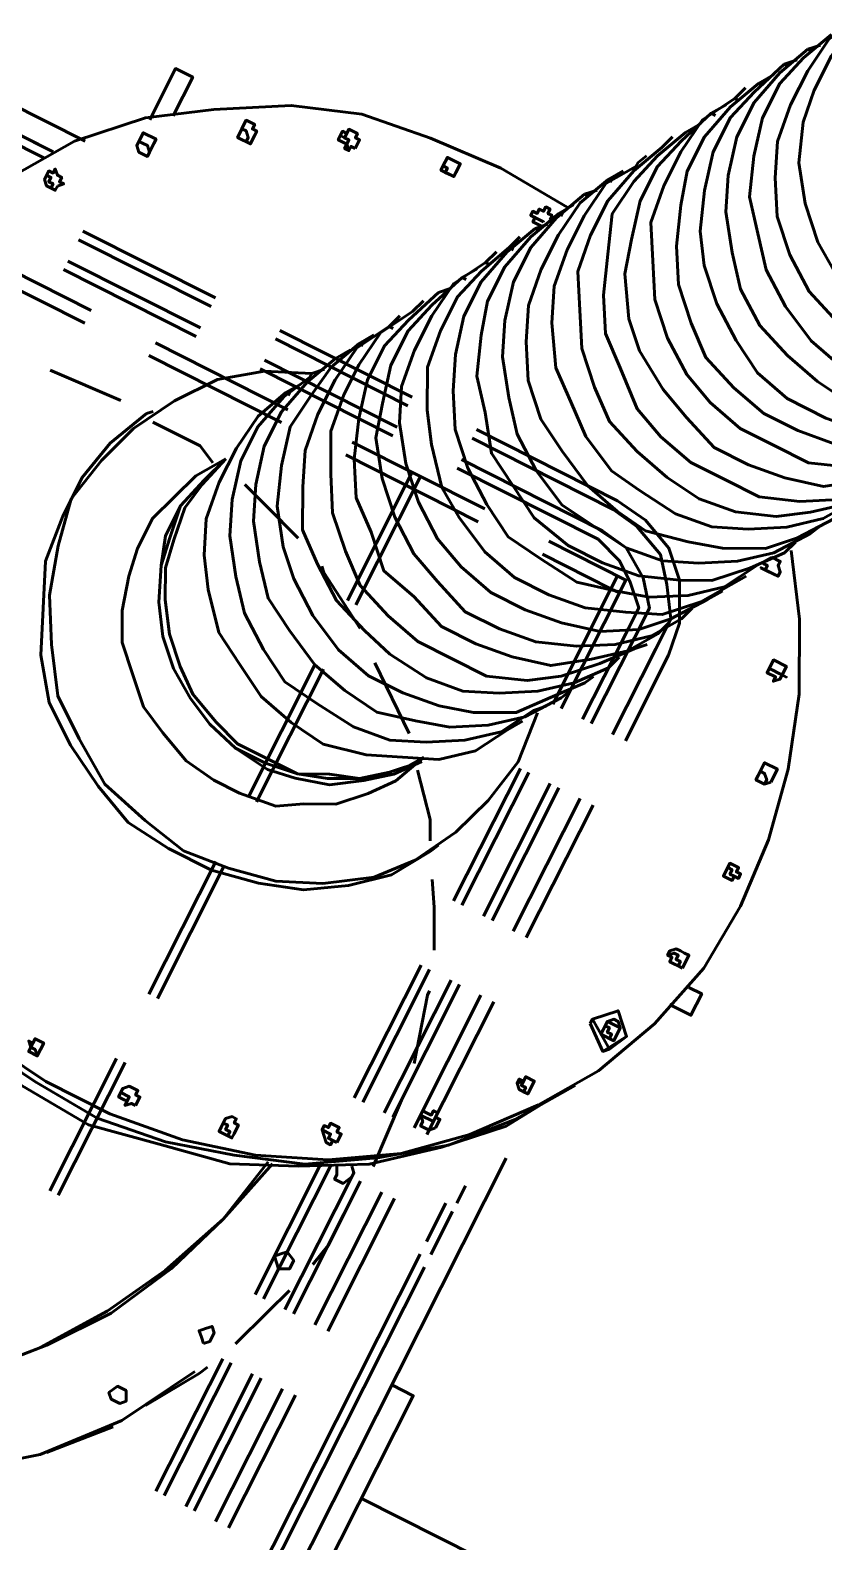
# Model space of a CAD drawing. Header units: metres. Extents: x 0 to 547597, y 0 to 1844684.
# Drawn here: x 543453.142 to 543453.826, y 1844574.697 to 1844576.001 of the extents above; entities that cross this region are included whole.
import ezdxf

# ---------------------------------------------------------------- set-up
doc = ezdxf.new("R2010")
doc.units = ezdxf.units.M
doc.layers.add('5_Thep', color=4, linetype='Continuous')
doc.layers.add('giai đoạn này', color=10, linetype='Continuous', lineweight=60)

# ---------------------------------------------------------------- blocks, each defined once
blk = doc.blocks.new('MBA220-MB')
at = {"color": 1}
for points in [[(-1339.1, 1458.9), (-1388.7, 1458.9), (-1388.7, 1310.1)], [(-2570.7, 1434.1), (-2545.9, 1413.5), (-2521.1, 1388.7), (-2508.7, 1363.9), (-2496.3, 1330.8), (-2492.2, 1297.7), (-2492.2, 1264.7), (-2500.4, 1227.5), (-2517, 1198.6), (-2533.5, 1173.8), (-2558.3, 1149), (-2587.2, 1128.3), (-2620.3, 1115.9), (-2649.2, 1111.8), (-2682.3, 1111.8), (-2715.3, 1115.9), (-2744.3, 1132.4)], [(-2550, 1421.7), (-2521.1, 1401.1), (-2500.4, 1376.3), (-2483.9, 1347.3), (-2475.6, 1318.4), (-2467.4, 1285.3), (-2471.5, 1252.3), (-2479.8, 1219.2), (-2492.2, 1186.2), (-2512.8, 1157.2), (-2537.6, 1132.4), (-2566.6, 1115.9), (-2595.5, 1103.5), (-2628.6, 1099.4), (-2661.6, 1099.4), (-2694.7, 1103.5), (-2723.6, 1115.9)], [(-2525.2, 1409.3), (-2500.4, 1388.7), (-2475.6, 1363.9), (-2463.2, 1334.9), (-2450.8, 1301.9), (-2446.7, 1272.9), (-2446.7, 1239.9), (-2455, 1206.8), (-2471.5, 1173.8), (-2492.2, 1144.8), (-2517, 1124.2), (-2541.8, 1103.5), (-2574.8, 1091.1), (-2607.9, 1082.8), (-2641, 1082.8), (-2669.9, 1091.1), (-2698.8, 1103.5)], [(-2504.6, 1396.9), (-2475.6, 1376.3), (-2455, 1351.5), (-2438.4, 1326.7), (-2430.2, 1293.6), (-2421.9, 1260.5), (-2426, 1227.5), (-2434.3, 1194.4), (-2446.7, 1161.4), (-2467.4, 1132.4), (-2492.2, 1111.8), (-2521.1, 1091.1), (-2550, 1078.7), (-2583.1, 1070.4), (-2616.2, 1070.4), (-2649.2, 1078.7), (-2678.2, 1091.1)], [(-2479.8, 1380.4), (-2455, 1363.9), (-2434.3, 1339.1), (-2417.8, 1310.1), (-2405.4, 1281.2), (-2401.2, 1248.2), (-2401.2, 1211), (-2409.5, 1177.9), (-2426, 1149), (-2446.7, 1120), (-2471.5, 1095.2), (-2496.3, 1078.7), (-2529.4, 1066.3), (-2562.4, 1058), (-2595.5, 1058), (-2624.4, 1066.3), (-2657.5, 1078.7)], [(-1644.9, 715), (-1616, 777), (-1595.3, 839), (-1587.1, 905.1), (-1587.1, 967.1), (-1595.3, 1033.2), (-1611.8, 1095.2), (-1636.6, 1153.1), (-1669.7, 1206.8), (-1711, 1252.3), (-1760.6, 1293.6), (-1810.2, 1326.7), (-1868.1, 1351.5), (-1930.1, 1368), (-1992.1, 1372.1), (-2054.1, 1368), (-2116.1, 1355.6), (-2178.1, 1334.9), (-2235.9, 1306), (-2285.5, 1272.9)], [(-1888.8, 1355.6), (-1888.8, 1376.3), (-1909.4, 1376.3), (-1909.4, 1363.9)], [(-2459.1, 1368), (-2434.3, 1351.5), (-2409.5, 1326.7), (-2393, 1297.7), (-2384.7, 1264.7), (-2380.6, 1231.6), (-2380.6, 1198.6), (-2388.8, 1165.5), (-2401.2, 1132.4), (-2421.9, 1107.6), (-2446.7, 1082.8), (-2475.6, 1066.3), (-2508.7, 1053.9), (-2537.6, 1045.6), (-2570.7, 1045.6), (-2603.8, 1053.9), (-2632.7, 1066.3)], [(-2012.7, 1355.6), (-2012.7, 1359.7), (-2016.9, 1359.7), (-2016.9, 1355.6), (-2021, 1355.6), (-2021, 1347.3), (-2016.9, 1347.3), (-2012.7, 1347.3), (-2008.6, 1347.3), (-2008.6, 1355.6), (-2012.7, 1355.6)], [(-2438.4, 1355.6), (-2409.5, 1334.9), (-2388.8, 1314.3), (-2372.3, 1285.3), (-2359.9, 1252.3), (-2359.9, 1219.2), (-2359.9, 1186.2), (-2368.2, 1153.1), (-2380.6, 1124.2), (-2401.2, 1095.2), (-2426, 1070.4), (-2455, 1053.9), (-2483.9, 1037.4), (-2517, 1033.2), (-2550, 1033.2), (-2583.1, 1037.4), (-2612, 1053.9)], [(-2413.6, 1343.2), (-2388.8, 1326.7), (-2368.2, 1301.9), (-2347.5, 1272.9), (-2339.2, 1239.9), (-2335.1, 1206.8), (-2335.1, 1173.8), (-2347.5, 1140.7), (-2359.9, 1111.8), (-2380.6, 1078.7), (-2401.2, 1058), (-2434.3, 1037.4), (-2463.2, 1029.1), (-2496.3, 1020.8), (-2529.4, 1020.8), (-2558.3, 1029.1), (-2591.4, 1041.5)], [(-2099.5, 1347.3), (-2103.7, 1347.3), (-2103.7, 1347.3), (-2107.8, 1347.3), (-2111.9, 1347.3), (-2111.9, 1334.9), (-2107.8, 1334.9), (-2107.8, 1334.9), (-2099.5, 1334.9), (-2099.5, 1334.9), (-2095.4, 1334.9), (-2095.4, 1343.2), (-2099.5, 1347.3)], [(-2095.4, 1343.2), (-2099.5, 1343.2), (-2103.7, 1339.1), (-2103.7, 1334.9)], [(-2095.4, 1343.2), (-2099.5, 1343.2), (-2103.7, 1339.1), (-2103.7, 1334.9)], [(-2008.6, 1355.6), (-2012.7, 1355.6), (-2012.7, 1351.5), (-2016.9, 1351.5), (-2016.9, 1347.3)], [(-2008.6, 1355.6), (-2012.7, 1355.6), (-2012.7, 1351.5), (-2016.9, 1351.5), (-2016.9, 1347.3)], [(-1921.8, 1351.5), (-1934.2, 1351.5), (-1934.2, 1347.3), (-1934.2, 1343.2), (-1934.2, 1339.1), (-1930.1, 1334.9), (-1926, 1334.9), (-1926, 1339.1), (-1921.8, 1339.1), (-1921.8, 1343.2), (-1921.8, 1343.2), (-1921.8, 1347.3), (-1921.8, 1347.3), (-1921.8, 1351.5)], [(-1921.8, 1347.3), (-1921.8, 1347.3), (-1926, 1347.3), (-1926, 1343.2), (-1930.1, 1343.2), (-1930.1, 1339.1), (-1926, 1334.9)], [(-1921.8, 1347.3), (-1921.8, 1347.3), (-1926, 1347.3), (-1926, 1343.2), (-1930.1, 1343.2), (-1930.1, 1339.1), (-1926, 1334.9)], [(-2393, 1330.8), (-2368.2, 1314.3), (-2343.4, 1289.5), (-2326.8, 1260.5), (-2314.5, 1227.5), (-2314.5, 1194.4), (-2314.5, 1161.4), (-2322.7, 1128.3), (-2335.1, 1099.4), (-2359.9, 1070.4), (-2380.6, 1045.6), (-2409.5, 1029.1), (-2442.6, 1016.7), (-2475.6, 1004.3), (-2508.7, 1008.4), (-2537.6, 1016.7), (-2566.6, 1029.1)], [(-1826.8, 1322.5), (-1830.9, 1326.7), (-1847.4, 1334.9), (-1864, 1318.4), (-1847.4, 1301.9)], [(-1847.4, 1334.9), (-1826.8, 1322.5), (-1843.3, 1301.9)], [(-2368.2, 1318.4), (-2343.4, 1297.7), (-2322.7, 1272.9), (-2306.2, 1248.2), (-2293.8, 1215.1), (-2289.7, 1182), (-2293.8, 1149), (-2302.1, 1115.9), (-2314.5, 1082.8), (-2335.1, 1058), (-2359.9, 1033.2), (-2388.8, 1016.7), (-2417.8, 1000.2), (-2450.8, 996), (-2483.9, 996), (-2517, 1004.3), (-2545.9, 1016.7)], [(-2186.3, 1314.3), (-2186.3, 1318.4), (-2186.3, 1318.4), (-2186.3, 1314.3), (-2194.6, 1314.3), (-2194.6, 1301.9), (-2182.2, 1301.9), (-2182.2, 1310.1), (-2178.1, 1310.1), (-2182.2, 1314.3), (-2182.2, 1314.3), (-2186.3, 1314.3)], [(-1847.4, 1314.3), (-1843.3, 1314.3), (-1843.3, 1314.3), (-1839.2, 1314.3), (-1839.2, 1326.7), (-1843.3, 1326.7), (-1843.3, 1326.7), (-1847.4, 1326.7), (-1851.6, 1326.7), (-1855.7, 1322.5), (-1855.7, 1318.4), (-1851.6, 1314.3), (-1851.6, 1314.3)], [(-1843.3, 1326.7), (-1847.4, 1326.7), (-1847.4, 1326.7), (-1851.6, 1326.7), (-1851.6, 1314.3), (-1847.4, 1314.3)], [(-1843.3, 1326.7), (-1847.4, 1326.7), (-1847.4, 1326.7), (-1851.6, 1326.7), (-1851.6, 1314.3), (-1847.4, 1314.3), (-1851.6, 1314.3)], [(-1830.9, 1326.7), (-1847.4, 1301.9), (-1843.3, 1301.9)], [(-1839.2, 1322.5), (-1843.3, 1322.5), (-1843.3, 1318.4), (-1847.4, 1318.4), (-1847.4, 1314.3)], [(-1839.2, 1322.5), (-1843.3, 1322.5), (-1843.3, 1318.4), (-1847.4, 1318.4), (-1847.4, 1314.3)], [(-2182.2, 1314.3), (-2186.3, 1314.3), (-2186.3, 1310.1), (-2186.3, 1306), (-2186.3, 1301.9)], [(-2182.2, 1314.3), (-2186.3, 1314.3), (-2186.3, 1310.1), (-2186.3, 1306), (-2186.3, 1301.9)], [(-1636.6, 710.9), (-1607.7, 772.9), (-1591.2, 830.7), (-1582.9, 896.8), (-1578.8, 958.8), (-1587.1, 1020.8), (-1603.6, 1078.7), (-1624.2, 1136.6), (-1657.3, 1190.3), (-1694.5, 1239.9), (-1740, 1281.2), (-1789.6, 1314.3)], [(-1636.6, 710.9), (-1607.7, 772.9), (-1591.2, 830.7), (-1582.9, 896.8), (-1578.8, 958.8), (-1587.1, 1020.8), (-1603.6, 1078.7), (-1624.2, 1136.6), (-1657.3, 1190.3), (-1694.5, 1239.9), (-1740, 1281.2), (-1789.6, 1314.3)], [(-1628.4, 706.7), (-1603.6, 768.7), (-1582.9, 826.6), (-1574.7, 888.6), (-1570.5, 954.7), (-1582.9, 1016.7), (-1595.3, 1078.7), (-1620.1, 1132.4), (-1649, 1186.2), (-1690.4, 1235.8), (-1731.7, 1277.1), (-1785.4, 1310.1)], [(-1070.4, 1293.6), (-1070.4, 1310.1), (-1487.9, 1310.1), (-1487.9, 1289.5)], [(-2347.5, 1301.9), (-2322.7, 1285.3), (-2302.1, 1260.5), (-2285.5, 1231.6), (-2273.1, 1202.7), (-2269, 1169.6), (-2273.1, 1132.4), (-2277.3, 1103.5), (-2293.8, 1070.4), (-2314.5, 1045.6), (-2335.1, 1020.8), (-2368.2, 1000.2), (-2397.1, 987.8), (-2430.2, 983.6), (-2463.2, 983.6), (-2496.3, 987.8), (-2521.1, 1004.3)], [(-2326.8, 1293.6), (-2297.9, 1272.9), (-2277.3, 1252.3), (-2260.7, 1219.2), (-2252.5, 1190.3), (-2244.2, 1153.1), (-2248.3, 1124.2), (-2256.6, 1091.1), (-2273.1, 1058), (-2289.7, 1029.1), (-2314.5, 1004.3), (-2343.4, 987.8), (-2372.3, 975.4), (-2405.4, 971.2), (-2438.4, 971.2), (-2471.5, 975.4), (-2500.4, 987.8)], [(-2306.2, 1281.2), (-2277.3, 1260.5), (-2256.6, 1235.8), (-2240.1, 1206.8), (-2227.7, 1177.9), (-2223.5, 1144.8), (-2227.7, 1111.8), (-2231.8, 1078.7), (-2248.3, 1045.6), (-2269, 1016.7), (-2293.8, 996), (-2322.7, 975.4), (-2351.6, 963), (-2384.7, 954.7), (-2417.8, 954.7), (-2450.8, 963), (-2479.8, 975.4)], [(-2314.5, 1285.3), (-2306.2, 1281.2)], [(-1764.8, 1281.2), (-1773, 1281.2), (-1773, 1281.2), (-1777.2, 1281.2), (-1777.2, 1272.9), (-1773, 1272.9), (-1773, 1268.8), (-1768.9, 1268.8), (-1764.8, 1272.9), (-1764.8, 1272.9), (-1764.8, 1272.9), (-1764.8, 1281.2), (-1764.8, 1281.2), (-1764.8, 1281.2)], [(-1764.8, 1281.2), (-1764.8, 1281.2), (-1764.8, 1277.1), (-1768.9, 1277.1), (-1768.9, 1272.9), (-1773, 1272.9), (-1773, 1272.9), (-1768.9, 1268.8)], [(-1764.8, 1281.2), (-1764.8, 1281.2), (-1764.8, 1277.1), (-1768.9, 1277.1), (-1768.9, 1272.9), (-1773, 1272.9), (-1773, 1272.9), (-1768.9, 1268.8)], [(-1706.9, 1289.5), (-380.2, 1289.5)], [(-2281.4, 1268.8), (-2256.6, 1248.2), (-2231.8, 1223.4), (-2219.4, 1198.6), (-2207, 1165.5), (-2202.9, 1132.4), (-2202.9, 1099.4), (-2211.1, 1062.2), (-2227.7, 1033.2), (-2244.2, 1004.3), (-2273.1, 983.6), (-2297.9, 963), (-2331, 950.6), (-2359.9, 942.3), (-2393, 942.3), (-2426, 950.6), (-2455, 963)], [(-2293.8, 1272.9), (-2281.4, 1268.8)], [(-2260.7, 1256.4), (-2260.7, 1256.4), (-2260.7, 1268.8), (-2260.7, 1268.8), (-2260.7, 1272.9), (-2264.9, 1272.9), (-2269, 1268.8), (-2273.1, 1268.8), (-2273.1, 1260.5)], [(-1653.2, 1268.8), (-1669.7, 1268.8)], [(-1603.6, 1268.8), (-1644.9, 1268.8)], [(-388.5, 1268.8), (-1591.2, 1268.8)], [(-2260.7, 1252.3), (-2231.8, 1235.8), (-2211.1, 1211), (-2194.6, 1182), (-2186.3, 1153.1), (-2178.1, 1120), (-2182.2, 1082.8), (-2186.3, 1049.8), (-2202.9, 1020.8), (-2223.5, 991.9), (-2248.3, 967.1), (-2277.3, 950.6), (-2306.2, 938.2), (-2339.2, 929.9), (-2372.3, 929.9), (-2405.4, 938.2), (-2434.3, 950.6)], [(-2273.1, 1260.5), (-2260.7, 1252.3)], [(-2260.7, 1264.7), (-2260.7, 1264.7), (-2260.7, 1260.5), (-2264.9, 1260.5), (-2264.9, 1256.4)], [(-2260.7, 1264.7), (-2260.7, 1264.7), (-2260.7, 1260.5), (-2264.9, 1260.5), (-2264.9, 1256.4)], [(-1649, 1260.5), (-1611.8, 1260.5)], [(-1599.5, 1260.5), (-392.6, 1260.5)], [(-2235.9, 1239.9), (-2211.1, 1223.4), (-2186.3, 1198.6), (-2173.9, 1169.6), (-2161.5, 1136.6), (-2157.4, 1103.5), (-2157.4, 1070.4), (-2165.7, 1037.4), (-2182.2, 1004.3), (-2198.7, 979.5), (-2227.7, 954.7), (-2252.5, 938.2), (-2285.5, 921.6), (-2318.6, 917.5), (-2351.6, 917.5), (-2380.6, 925.8), (-2409.5, 938.2)], [(-2248.3, 1248.2), (-2235.9, 1239.9)], [(-2215.3, 1227.5), (-2186.3, 1206.8), (-2165.7, 1186.2), (-2149.1, 1157.2), (-2140.9, 1124.2), (-2136.7, 1091.1), (-2136.7, 1058), (-2145, 1025), (-2157.4, 996), (-2178.1, 967.1), (-2202.9, 942.3), (-2231.8, 921.6), (-2260.7, 909.2), (-2293.8, 905.1), (-2326.8, 905.1), (-2359.9, 909.2), (-2388.8, 925.8)], [(-2227.7, 1235.8), (-2215.3, 1227.5)], [(-2190.5, 1215.1), (-2165.7, 1198.6), (-2145, 1173.8), (-2128.5, 1144.8), (-2116.1, 1111.8), (-2111.9, 1078.7), (-2111.9, 1045.6), (-2124.3, 1012.6), (-2136.7, 983.6), (-2157.4, 954.7), (-2182.2, 929.9), (-2211.1, 909.2), (-2240.1, 901), (-2273.1, 892.7), (-2306.2, 892.7), (-2335.1, 901), (-2368.2, 913.4)], [(-2157.4, 1219.2), (-2186.3, 1215.1), (-2219.4, 1198.6), (-2240.1, 1177.9), (-2252.5, 1149), (-2256.6, 1120)], [(-2202.9, 1219.2), (-2190.5, 1215.1)], [(-2074.7, 1219.2), (-2157.4, 1219.2)], [(-1884.6, 1219.2), (-2012.7, 1219.2)], [(-1694.5, 1219.2), (-1822.6, 1219.2)], [(-1702.8, 1223.4), (-1711, 1223.4), (-1711, 1219.2), (-1715.2, 1219.2), (-1715.2, 1215.1), (-1711, 1215.1), (-1711, 1211), (-1711, 1211), (-1711, 1206.8), (-1706.9, 1206.8), (-1702.8, 1211), (-1698.6, 1211), (-1698.6, 1219.2), (-1702.8, 1223.4)], [(-1698.6, 1219.2), (-1702.8, 1219.2), (-1702.8, 1219.2), (-1706.9, 1219.2), (-1706.9, 1206.8)], [(-1698.6, 1219.2), (-1702.8, 1219.2), (-1702.8, 1219.2), (-1706.9, 1219.2), (-1706.9, 1206.8)], [(-1504.4, 1219.2), (-1632.5, 1219.2)], [(-1314.3, 1219.2), (-1442.4, 1219.2)], [(-2169.8, 1202.7), (-2145, 1186.2), (-2124.3, 1161.4), (-2103.7, 1132.4), (-2095.4, 1099.4), (-2091.3, 1066.3), (-2091.3, 1033.2), (-2103.7, 1000.2), (-2111.9, 967.1), (-2136.7, 942.3), (-2157.4, 917.5), (-2186.3, 901), (-2219.4, 888.6), (-2252.5, 880.3), (-2285.5, 880.3), (-2314.5, 888.6), (-2347.5, 901)], [(-2157.4, 1206.8), (-2186.3, 1206.8), (-2211.1, 1190.3), (-2231.8, 1173.8), (-2244.2, 1144.8), (-2248.3, 1120)], [(-2182.2, 1206.8), (-2169.8, 1202.7)], [(-2074.7, 1206.8), (-2157.4, 1206.8)], [(-1884.6, 1206.8), (-2012.7, 1206.8)], [(-1694.5, 1206.8), (-1822.6, 1206.8)], [(-1504.4, 1206.8), (-1632.5, 1206.8)], [(-1314.3, 1206.8), (-1442.4, 1206.8)], [(-2149.1, 1190.3), (-2124.3, 1169.6), (-2099.5, 1144.8), (-2083, 1120), (-2070.6, 1087), (-2070.6, 1053.9), (-2070.6, 1020.8), (-2078.9, 987.8), (-2091.3, 954.7), (-2111.9, 929.9), (-2136.7, 905.1), (-2165.7, 888.6), (-2198.7, 872.1), (-2231.8, 867.9), (-2260.7, 867.9), (-2293.8, 872.1), (-2322.7, 888.6)], [(-2157.4, 1198.6), (-2149.1, 1190.3)], [(-1649, 1190.3), (-1711, 1186.2)], [(-2124.3, 1177.9), (-2099.5, 1157.2), (-2078.9, 1132.4), (-2062.3, 1103.5), (-2049.9, 1074.6), (-2045.8, 1041.5), (-2049.9, 1004.3), (-2058.2, 975.4), (-2070.6, 942.3), (-2091.3, 913.4), (-2111.9, 888.6), (-2145, 872.1), (-2173.9, 859.7), (-2207, 855.5), (-2240.1, 855.5), (-2273.1, 859.7), (-2302.1, 876.2)], [(-2157.4, 1186.2), (-2186.3, 1186.2), (-2207, 1169.6), (-2223.5, 1144.8), (-2227.7, 1120)], [(-2157.4, 1177.9), (-2182.2, 1177.9), (-2198.7, 1161.4), (-2211.1, 1144.8), (-2219.4, 1120)], [(-2074.7, 1186.2), (-2157.4, 1186.2)], [(-2074.7, 1177.9), (-2157.4, 1177.9)], [(-2136.7, 1182), (-2124.3, 1177.9)], [(-1884.6, 1186.2), (-2012.7, 1186.2)], [(-1884.6, 1177.9), (-2012.7, 1177.9)], [(-1694.5, 1186.2), (-1822.6, 1186.2)], [(-1694.5, 1177.9), (-1822.6, 1177.9)], [(-1744.1, 1182), (-1802, 1165.5), (-1806.1, 1165.5)], [(-1636.6, 1161.4), (-1628.4, 1165.5), (-1624.2, 1165.5), (-1624.2, 1173.8), (-1632.5, 1177.9), (-1636.6, 1177.9), (-1640.8, 1173.8)], [(-1504.4, 1186.2), (-1632.5, 1186.2)], [(-1504.4, 1177.9), (-1632.5, 1177.9)], [(-1549.9, 1182), (-1570.5, 1186.2), (-1616, 1186.2)], [(-1458.9, 1153.1), (-1496.1, 1165.5), (-1520.9, 1173.8)], [(-1314.3, 1186.2), (-1442.4, 1186.2)], [(-1314.3, 1177.9), (-1442.4, 1177.9)], [(-2103.7, 1165.5), (-2078.9, 1144.8), (-2054.1, 1124.2), (-2037.5, 1091.1), (-2029.3, 1062.2), (-2025.1, 1029.1), (-2025.1, 996), (-2033.4, 963), (-2049.9, 929.9), (-2070.6, 901), (-2091.3, 880.3), (-2120.2, 859.7), (-2153.3, 847.3), (-2186.3, 839), (-2219.4, 843.1), (-2248.3, 847.3), (-2277.3, 859.7)], [(-2111.9, 1169.6), (-2103.7, 1165.5)], [(-1533.3, 1157.2), (-1537.5, 1165.5), (-1545.7, 1165.5), (-1549.9, 1157.2), (-1545.7, 1153.1), (-1541.6, 1149), (-1537.5, 1153.1), (-1533.3, 1157.2)], [(-2083, 1153.1), (-2054.1, 1132.4), (-2033.4, 1107.6), (-2016.9, 1078.7), (-2008.6, 1049.8), (-2000.3, 1016.7), (-2004.5, 983.6), (-2012.7, 950.6), (-2029.3, 917.5), (-2045.8, 888.6), (-2070.6, 867.9), (-2099.5, 847.3), (-2128.5, 834.9), (-2161.5, 826.6), (-2194.6, 826.6), (-2227.7, 834.9), (-2256.6, 847.3)], [(-2198.7, 1082.8), (-2198.7, 1157.2), (-2074.7, 1157.2)], [(-2198.7, 1149), (-2186.3, 1149), (-2186.3, 1082.8)], [(-2186.3, 1157.2), (-2186.3, 1149), (-2186.3, 1149)], [(-2074.7, 1149), (-2186.3, 1149)], [(-2091.3, 1157.2), (-2083, 1153.1)], [(-2012.7, 1157.2), (-1884.6, 1157.2)], [(-1884.6, 1149), (-2012.7, 1149)], [(-1839.2, 1153.1), (-1872.2, 1136.6), (-1892.9, 1124.2)], [(-1822.6, 1157.2), (-1694.5, 1157.2)], [(-1694.5, 1149), (-1822.6, 1149)], [(-1653.2, 1153.1), (-1661.4, 1153.1), (-1661.4, 1149), (-1665.6, 1149), (-1665.6, 1140.7), (-1661.4, 1140.7), (-1661.4, 1136.6), (-1657.3, 1136.6), (-1653.2, 1140.7), (-1649, 1144.8), (-1649, 1149), (-1653.2, 1149), (-1653.2, 1153.1)], [(-1649, 1149), (-1653.2, 1149), (-1653.2, 1144.8), (-1657.3, 1144.8), (-1657.3, 1136.6)], [(-1649, 1149), (-1653.2, 1149), (-1653.2, 1144.8), (-1657.3, 1144.8), (-1657.3, 1136.6)], [(-1632.5, 1157.2), (-1504.4, 1157.2)], [(-1504.4, 1149), (-1632.5, 1149)], [(-1442.4, 1157.2), (-1314.3, 1157.2)], [(-1314.3, 1149), (-1442.4, 1149)], [(-2235.9, 834.9), (-2219.4, 797.7), (-2194.6, 764.6), (-2161.5, 739.8), (-2124.3, 719.1), (-2087.1, 706.7), (-2045.8, 698.5), (-2004.5, 706.7), (-1963.2, 719.1), (-1926, 739.8), (-1888.8, 764.6), (-1864, 797.7), (-1839.2, 834.9), (-1826.8, 880.3), (-1818.5, 921.6), (-1822.6, 963), (-1830.9, 1004.3), (-1847.4, 1041.5), (-1872.2, 1078.7), (-1901.2, 1103.5), (-1938.4, 1124.2), (-1975.5, 1136.6), (-2016.9, 1144.8), (-2062.3, 1140.7)], [(-2062.3, 1136.6), (-2033.4, 1120), (-2012.7, 1095.2), (-1996.2, 1066.3), (-1983.8, 1037.4), (-1979.7, 1004.3), (-1983.8, 967.1), (-1987.9, 934), (-2004.5, 905.1), (-2025.1, 876.2), (-2049.9, 855.5), (-2078.9, 834.9), (-2107.8, 822.5), (-2140.9, 814.2), (-2173.9, 814.2), (-2207, 822.5), (-2231.8, 834.9)], [(-2070.6, 1144.8), (-2062.3, 1136.6)], [(-1376.3, 1107.6), (-1421.7, 1136.6), (-1430, 1140.7)], [(-2037.5, 1124.2), (-2008.6, 1107.6), (-1987.9, 1082.8), (-1975.5, 1053.9), (-1963.2, 1025), (-1954.9, 987.8), (-1959, 954.7), (-1967.3, 921.6), (-1983.8, 892.7), (-2000.3, 863.8), (-2029.3, 839), (-2054.1, 822.5), (-2083, 810.1), (-2116.1, 805.9), (-2149.1, 805.9), (-2182.2, 810.1), (-2211.1, 822.5)], [(-1252.3, 987.8), (-1297.7, 1045.6), (-1355.6, 1095.2), (-1421.7, 1132.4)], [(-2049.9, 1132.4), (-2037.5, 1124.2)], [(-1446.5, 1128.3), (-1450.7, 1132.4), (-1458.9, 1132.4), (-1463.1, 1128.3), (-1458.9, 1124.2), (-1454.8, 1120), (-1450.7, 1124.2), (-1446.5, 1128.3)], [(-2256.6, 1120), (-2256.6, 983.6)], [(-2248.3, 1120), (-2248.3, 983.6)], [(-2227.7, 1120), (-2227.7, 983.6)], [(-2219.4, 1120), (-2219.4, 983.6)], [(-2140.9, 723.3), (-2103.7, 706.7), (-2066.5, 698.5), (-2029.3, 698.5), (-1987.9, 702.6), (-1950.8, 719.1), (-1913.6, 735.7), (-1880.5, 760.5), (-1855.7, 793.5), (-1835, 830.7), (-1818.5, 867.9), (-1814.4, 909.2), (-1814.4, 950.6), (-1822.6, 991.9), (-1835, 1029.1), (-1855.7, 1062.2), (-1880.5, 1091.1), (-1913.6, 1111.8)], [(-1921.8, 1115.9), (-1913.6, 1111.8)], [(-1339.1, 967.1), (-1384.5, 1008.4), (-1434.1, 1045.6), (-1492, 1074.6), (-1549.9, 1095.2), (-1611.8, 1111.8)], [(-2678.2, 1091.1), (-2686.4, 1099.4)], [(-1921.8, 1107.6), (-1938.4, 1099.4), (-1971.4, 1070.4)], [(-1334.9, 963), (-1380.4, 1004.3), (-1434.1, 1041.5), (-1487.9, 1070.4), (-1549.9, 1095.2), (-1611.8, 1107.6)], [(-2678.2, 1091.1), (-2678.2, 1095.2)], [(-2657.5, 1078.7), (-2665.8, 1087)], [(-2657.5, 1078.7), (-2657.5, 1082.8)], [(-1368, 1078.7), (-1368, 1087), (-1372.1, 1091.1), (-1380.4, 1087), (-1380.4, 1078.7), (-1380.4, 1078.7), (-1372.1, 1074.6), (-1368, 1078.7), (-1368, 1078.7)], [(-1301.9, 1049.8), (-1347.3, 1091.1)], [(-2632.7, 1066.3), (-2645.1, 1074.6)], [(-2632.7, 1066.3), (-2632.7, 1070.4)], [(-2136.7, 801.8), (-2107.8, 793.5), (-2083, 789.4), (-2054.1, 793.5), (-2029.3, 797.7), (-2004.5, 810.1), (-1979.7, 826.6), (-1959, 847.3), (-1942.5, 867.9), (-1930.1, 896.8), (-1921.8, 921.6), (-1921.8, 950.6), (-1921.8, 979.5), (-1934.2, 1004.3), (-1942.5, 1029.1), (-1959, 1049.8), (-1979.7, 1070.4)], [(-2136.7, 801.8), (-2111.9, 793.5), (-2083, 785.3), (-2054.1, 789.4), (-2029.3, 793.5), (-2000.3, 805.9), (-1975.5, 822.5), (-1954.9, 843.1), (-1938.4, 867.9), (-1926, 892.7), (-1917.7, 921.6), (-1917.7, 950.6), (-1921.8, 979.5), (-1930.1, 1004.3), (-1942.5, 1029.1), (-1959, 1053.9), (-1979.7, 1070.4)], [(-2136.7, 801.8), (-2111.9, 793.5), (-2083, 785.3), (-2054.1, 785.3), (-2029.3, 793.5), (-2000.3, 805.9), (-1975.5, 822.5), (-1954.9, 843.1), (-1938.4, 867.9), (-1926, 892.7), (-1917.7, 921.6), (-1913.6, 954.7), (-1917.7, 979.5), (-1926, 1008.4), (-1942.5, 1033.2), (-1959, 1053.9), (-1983.8, 1070.4)], [(-1983.8, 1070.4), (-1954.9, 1058)], [(-1620.1, 1070.4), (-1620.1, 1070.4), (-1624.2, 1070.4), (-1624.2, 1070.4), (-1628.4, 1070.4), (-1628.4, 1066.3), (-1632.5, 1066.3), (-1632.5, 1062.2), (-1628.4, 1058), (-1628.4, 1058), (-1620.1, 1058), (-1616, 1058), (-1616, 1070.4), (-1620.1, 1070.4)], [(-2612, 1053.9), (-2624.4, 1058)], [(-2612, 1053.9), (-2612, 1058)], [(-2111.9, 785.3), (-2087.1, 777), (-2062.3, 768.7), (-2033.4, 768.7), (-2008.6, 772.9), (-1979.7, 781.1), (-1954.9, 793.5), (-1934.2, 814.2), (-1913.6, 834.9), (-1901.2, 859.7), (-1888.8, 888.6), (-1884.6, 917.5), (-1884.6, 942.3), (-1888.8, 975.4), (-1901.2, 996), (-1913.6, 1020.8), (-1934.2, 1041.5), (-1954.9, 1058)], [(-1616, 1066.3), (-1620.1, 1066.3), (-1620.1, 1062.2), (-1624.2, 1062.2), (-1624.2, 1058)], [(-1616, 1066.3), (-1620.1, 1066.3), (-1620.1, 1062.2), (-1624.2, 1062.2), (-1624.2, 1058)], [(-2591.4, 1041.5), (-2603.8, 1049.8)], [(-2591.4, 1041.5), (-2591.4, 1045.6)], [(-1996.2, 1049.8), (-2037.5, 996)], [(-2566.6, 1029.1), (-2579, 1037.4)], [(-2566.6, 1029.1), (-2566.6, 1029.1)], [(-2545.9, 1016.7), (-2558.3, 1020.8)], [(-2198.7, 892.7), (-2198.7, 1020.8)], [(-2186.3, 1020.8), (-2186.3, 892.7)], [(-2545.9, 1016.7), (-2545.9, 1016.7)], [(-2525.2, 1004.3), (-2533.5, 1008.4)], [(-2525.2, 1004.3), (-2521.1, 1004.3)], [(-2500.4, 987.8), (-2512.8, 996)], [(-2500.4, 987.8), (-2500.4, 991.9)], [(-2479.8, 975.4), (-2488, 983.6)], [(-2479.8, 975.4), (-2479.8, 979.5)], [(-1603.6, 983.6), (-1611.8, 983.6), (-1611.8, 979.5), (-1616, 979.5), (-1616, 971.2), (-1611.8, 967.1), (-1603.6, 967.1), (-1603.6, 971.2), (-1603.6, 975.4), (-1599.5, 975.4), (-1599.5, 975.4), (-1603.6, 979.5), (-1603.6, 983.6)], [(-2455, 963), (-2467.4, 971.2)], [(-2463.2, 967.1), (-2467.4, 901), (-2463.2, 834.9), (-2455, 772.9), (-2434.3, 715), (-2401.2, 657.1), (-2368.2, 607.5), (-2322.7, 562.1), (-2273.1, 529), (-2219.4, 496), (-2157.4, 475.3), (-2099.5, 462.9), (-2037.5, 462.9), (-1971.4, 471.2), (-1913.6, 483.6), (-1851.6, 512.5), (-1793.7, 545.5), (-1744.1, 586.9), (-1698.6, 632.3), (-1661.4, 686.1)], [(-2455, 963), (-2455, 967.1)], [(-2058.2, 971.2), (-2087.1, 921.6), (-2091.3, 917.5)], [(-1603.6, 975.4), (-1603.6, 975.4), (-1603.6, 975.4), (-1607.7, 975.4), (-1607.7, 967.1)], [(-1603.6, 975.4), (-1603.6, 975.4), (-1603.6, 975.4), (-1607.7, 975.4), (-1607.7, 967.1)], [(-2446.7, 958.8), (-2450.8, 958.8), (-2450.8, 954.7), (-2455, 954.7), (-2455, 950.6), (-2450.8, 950.6), (-2450.8, 946.4), (-2446.7, 946.4), (-2446.7, 942.3), (-2442.6, 942.3), (-2442.6, 946.4), (-2438.4, 946.4), (-2438.4, 954.7)], [(-2434.3, 950.6), (-2442.6, 958.8)], [(-2442.6, 954.7), (-2442.6, 954.7), (-2442.6, 954.7), (-2442.6, 942.3)], [(-2442.6, 954.7), (-2442.6, 954.7), (-2442.6, 954.7), (-2442.6, 942.3)], [(-2434.3, 950.6), (-2434.3, 954.7)], [(-2198.7, 958.8), (-2074.7, 958.8)], [(-2186.3, 958.8), (-2186.3, 950.6), (-2186.3, 950.6)], [(-2012.7, 958.8), (-1884.6, 958.8)], [(-1822.6, 958.8), (-1694.5, 958.8)], [(-1632.5, 958.8), (-1504.4, 958.8)], [(-2409.5, 938.2), (-2421.9, 942.3)], [(-2409.5, 938.2), (-2409.5, 942.3)], [(-2198.7, 950.6), (-2186.3, 950.6)], [(-2074.7, 950.6), (-2186.3, 950.6)], [(-1884.6, 950.6), (-2012.7, 950.6)], [(-1694.5, 950.6), (-1822.6, 950.6)], [(-1504.4, 950.6), (-1632.5, 950.6)], [(-2388.8, 925.8), (-2401.2, 929.9)], [(-2388.8, 925.8), (-2388.8, 929.9)], [(-2368.2, 913.4), (-2380.6, 921.6)], [(-2368.2, 913.4), (-2368.2, 917.5)], [(-2256.6, 921.6), (-2256.6, 793.5)], [(-2248.3, 921.6), (-2248.3, 793.5)], [(-2227.7, 921.6), (-2227.7, 793.5)], [(-2219.4, 921.6), (-2219.4, 793.5)], [(-2347.5, 901), (-2355.8, 909.2)], [(-2347.5, 901), (-2347.5, 901)], [(-2322.7, 888.6), (-2335.1, 892.7)], [(-2322.7, 888.6), (-2322.7, 888.6)], [(-2103.7, 888.6), (-2116.1, 851.4), (-2124.3, 826.6)], [(-1603.6, 888.6), (-1616, 888.6), (-1616, 888.6), (-1616, 880.3), (-1616, 880.3), (-1611.8, 880.3), (-1611.8, 876.2), (-1607.7, 880.3), (-1603.6, 880.3), (-1603.6, 880.3), (-1603.6, 880.3), (-1603.6, 888.6), (-1603.6, 888.6)], [(-1603.6, 888.6), (-1603.6, 888.6), (-1607.7, 884.5), (-1607.7, 880.3), (-1611.8, 880.3), (-1611.8, 880.3), (-1607.7, 880.3)], [(-1603.6, 888.6), (-1603.6, 888.6), (-1607.7, 884.5), (-1607.7, 880.3), (-1611.8, 880.3), (-1611.8, 880.3), (-1607.7, 880.3)], [(-2302.1, 876.2), (-2314.5, 880.3)], [(-2302.1, 876.2), (-2302.1, 880.3)], [(-2442.6, 867.9), (-2442.6, 867.9), (-2446.7, 867.9), (-2450.8, 867.9), (-2455, 867.9), (-2455, 855.5), (-2450.8, 855.5), (-2442.6, 855.5), (-2442.6, 867.9), (-2442.6, 867.9)], [(-2442.6, 863.8), (-2442.6, 863.8), (-2442.6, 859.7), (-2446.7, 859.7), (-2446.7, 855.5)], [(-2442.6, 863.8), (-2442.6, 863.8), (-2442.6, 859.7), (-2446.7, 859.7), (-2446.7, 855.5)], [(-2277.3, 859.7), (-2289.7, 867.9)], [(-2277.3, 859.7), (-2277.3, 863.8)], [(-2256.6, 847.3), (-2269, 855.5)], [(-2256.6, 847.3), (-2256.6, 851.4)], [(-2235.9, 834.9), (-2244.2, 843.1)], [(-2235.9, 834.9), (-2231.8, 834.9)], [(-2211.1, 822.5), (-2223.5, 830.7)], [(-2211.1, 822.5), (-2211.1, 826.6)], [(-2198.7, 702.6), (-2198.7, 830.7)], [(-2186.3, 830.7), (-2186.3, 702.6)], [(-2136.7, 801.8), (-2111.9, 785.3)], [(-2128.5, 793.5), (-2136.7, 777), (-2136.7, 731.5)], [(-2426, 781.1), (-2434.3, 781.1), (-2434.3, 777), (-2438.4, 777), (-2438.4, 768.7), (-2434.3, 768.7), (-2434.3, 764.6), (-2426, 764.6), (-2426, 772.9), (-2421.9, 772.9), (-2421.9, 777), (-2426, 777), (-2426, 781.1)], [(-2421.9, 777), (-2426, 772.9), (-2430.2, 772.9), (-2430.2, 768.7), (-2434.3, 768.7), (-2430.2, 768.7), (-2430.2, 764.6)], [(-2421.9, 777), (-2426, 772.9), (-2430.2, 772.9), (-2430.2, 768.7), (-2434.3, 768.7), (-2430.2, 768.7), (-2430.2, 764.6)], [(-2256.6, 731.5), (-2256.6, 603.4)], [(-2248.3, 731.5), (-2248.3, 603.4)], [(-2227.7, 731.5), (-2227.7, 603.4)], [(-2219.4, 731.5), (-2219.4, 603.4)], [(-2145, 727.4), (-2140.9, 723.3)], [(-2393, 698.5), (-2397.1, 698.5), (-2401.2, 698.5), (-2401.2, 698.5), (-2401.2, 694.3), (-2405.4, 694.3), (-2405.4, 686.1), (-2401.2, 686.1), (-2401.2, 686.1), (-2393, 686.1), (-2388.8, 686.1), (-2388.8, 698.5), (-2393, 698.5)], [(-2388.8, 694.3), (-2393, 694.3), (-2397.1, 690.2), (-2397.1, 686.1)], [(-2388.8, 694.3), (-2393, 694.3), (-2397.1, 690.2), (-2397.1, 686.1)], [(-2140.9, 698.5), (-2136.7, 632.3)], [(-2198.7, 512.5), (-2198.7, 640.6)], [(-2186.3, 640.6), (-2186.3, 512.5)], [(-2380.6, 628.2), (-2417.8, 628.2), (-2417.8, 611.7), (-2368.2, 611.7)], [(-2343.4, 624.1), (-2351.6, 624.1), (-2355.8, 624.1), (-2355.8, 611.7), (-2351.6, 611.7), (-2347.5, 611.7), (-2347.5, 611.7), (-2347.5, 611.7), (-2343.4, 611.7), (-2339.2, 615.8), (-2339.2, 624.1), (-2343.4, 624.1), (-2343.4, 624.1)], [(-2339.2, 624.1), (-2343.4, 624.1), (-2347.5, 619.9), (-2347.5, 615.8), (-2347.5, 611.7), (-2347.5, 611.7), (-2347.5, 611.7)], [(-2339.2, 624.1), (-2343.4, 624.1), (-2347.5, 619.9), (-2347.5, 615.8), (-2347.5, 611.7), (-2347.5, 611.7), (-2347.5, 611.7)], [(1554, -1091.1), (-2326.8, -1091.1), (-2326.8, 570.3)], [(-2281.4, 566.2), (-2285.5, 570.3), (-2285.5, 566.2), (-2289.7, 566.2), (-2289.7, 562.1), (-2293.8, 557.9), (-2289.7, 557.9), (-2289.7, 553.8), (-2281.4, 553.8), (-2277.3, 557.9), (-2277.3, 566.2), (-2281.4, 566.2)], [(-2277.3, 562.1), (-2281.4, 562.1), (-2281.4, 557.9), (-2285.5, 557.9), (-2285.5, 553.8)], [(-2277.3, 562.1), (-2281.4, 562.1), (-2281.4, 557.9), (-2285.5, 557.9), (-2285.5, 553.8)], [(-2306.2, 549.7), (-2306.2, 409.2), (-2297.9, 409.2)], [(-2306.2, 549.7), (-2306.2, -1058), (-2297.9, -1058)], [(-2297.9, -1058), (-2297.9, 545.5)]]:
    blk.add_lwpolyline(points, dxfattribs=at)
blk = doc.blocks.new('mb moiTQK')
at = {"layer": 'giai đoạn này', "color": 1, "linetype": 'ByBlock', "ltscale": 5, "xscale": 0.001, "yscale": 0.001, "zscale": 0.001}
blk.add_blockref('MBA220-MB', (-88.0517, -82.5102), dxfattribs=at)
blk = doc.blocks.new('ACAD-DinhViTuyenDz220kV')
blk.add_circle((543470.1879, 1844560.0696), 117.5514)
at = {"layer": '5_Thep', "rotation": 243.2403583287449}
blk.add_blockref('mb moiTQK', (543485.661, 1844458.313), dxfattribs=at)

msp = doc.modelspace()

# ---------------------------------------------------------------- block references
msp.add_blockref('ACAD-DinhViTuyenDz220kV', (0, 0))

doc.saveas('drawing.dxf')
